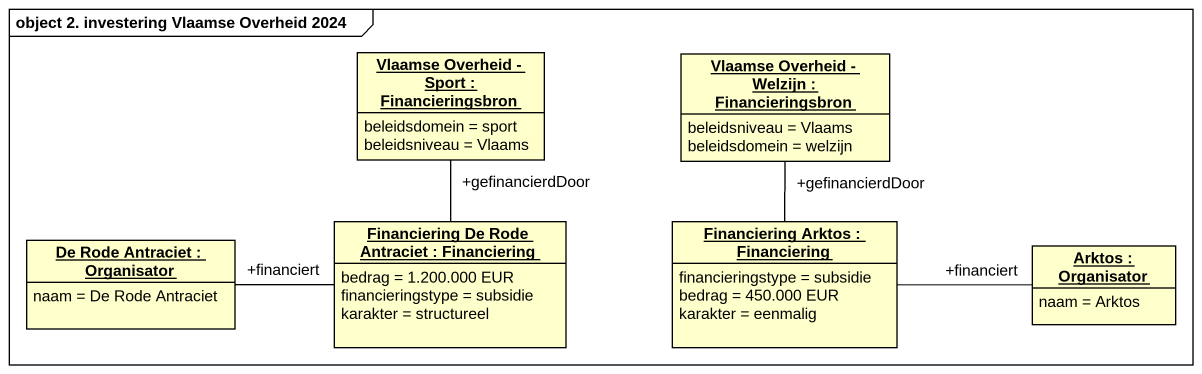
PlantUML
@startuml
mainframe object 2. investering Vlaamse Overheid 2024
hide circle
hide empty members
object "Vlaamse Overheid - Sport : Financieringsbron" as Vlaamse_Overheid_Sport {
  beleidsdomein = sport
  beleidsniveau = Vlaams
}
object "Vlaamse Overheid - Welzijn : Financieringsbron" as Vlaamse_Overheid_Welzijn {
  beleidsniveau = Vlaams
  beleidsdomein = welzijn
}
object "De Rode Antraciet : Organisator" as De_Rode_Antraciet {
  naam = De Rode Antraciet
}
object "Financiering De Rode Antraciet : Financiering" as Financiering_De_Rode {
  bedrag = 1.200.000 EUR
  financieringstype = subsidie
  karakter = structureel
}
object "Financiering Arktos : Financiering" as Financiering_Arktos {
  financieringstype = subsidie
  bedrag = 450.000 EUR
  karakter = eenmalig
}
object "Arktos : Organisator" as Arktos {
  naam = Arktos
}
Vlaamse_Overheid_Sport "+gefinancierdDoor" -- Financiering_De_Rode
Financiering_De_Rode -left- "+financiert" De_Rode_Antraciet
Financiering_Arktos -up- "+gefinancierdDoor" Vlaamse_Overheid_Welzijn
Arktos "+financiert" -left- Financiering_Arktos
@enduml
